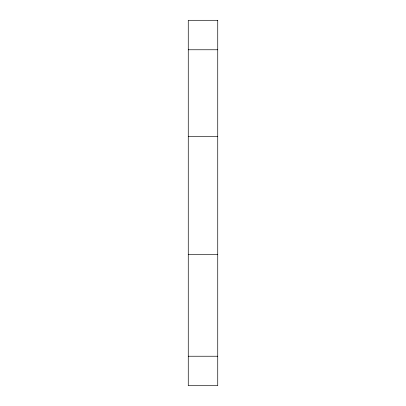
<?xml version="1.0" encoding="UTF-8"?>
<svg xmlns="http://www.w3.org/2000/svg" width="406" height="406" viewBox="0 0 406 406"><rect width="100%" height="100%" fill="white"/><g stroke="black" fill="none" stroke-linecap="round" stroke-linejoin="round"><path stroke-width="0.61" d="M188.267 49.765L217.733 49.765M188.267 136.695L217.733 136.695M188.267 254.567L217.733 254.567M188.267 356.235L217.733 356.235M217.733 20.3L188.267 20.3L188.267 385.7L217.733 385.7L217.733 20.3"/></g></svg>
